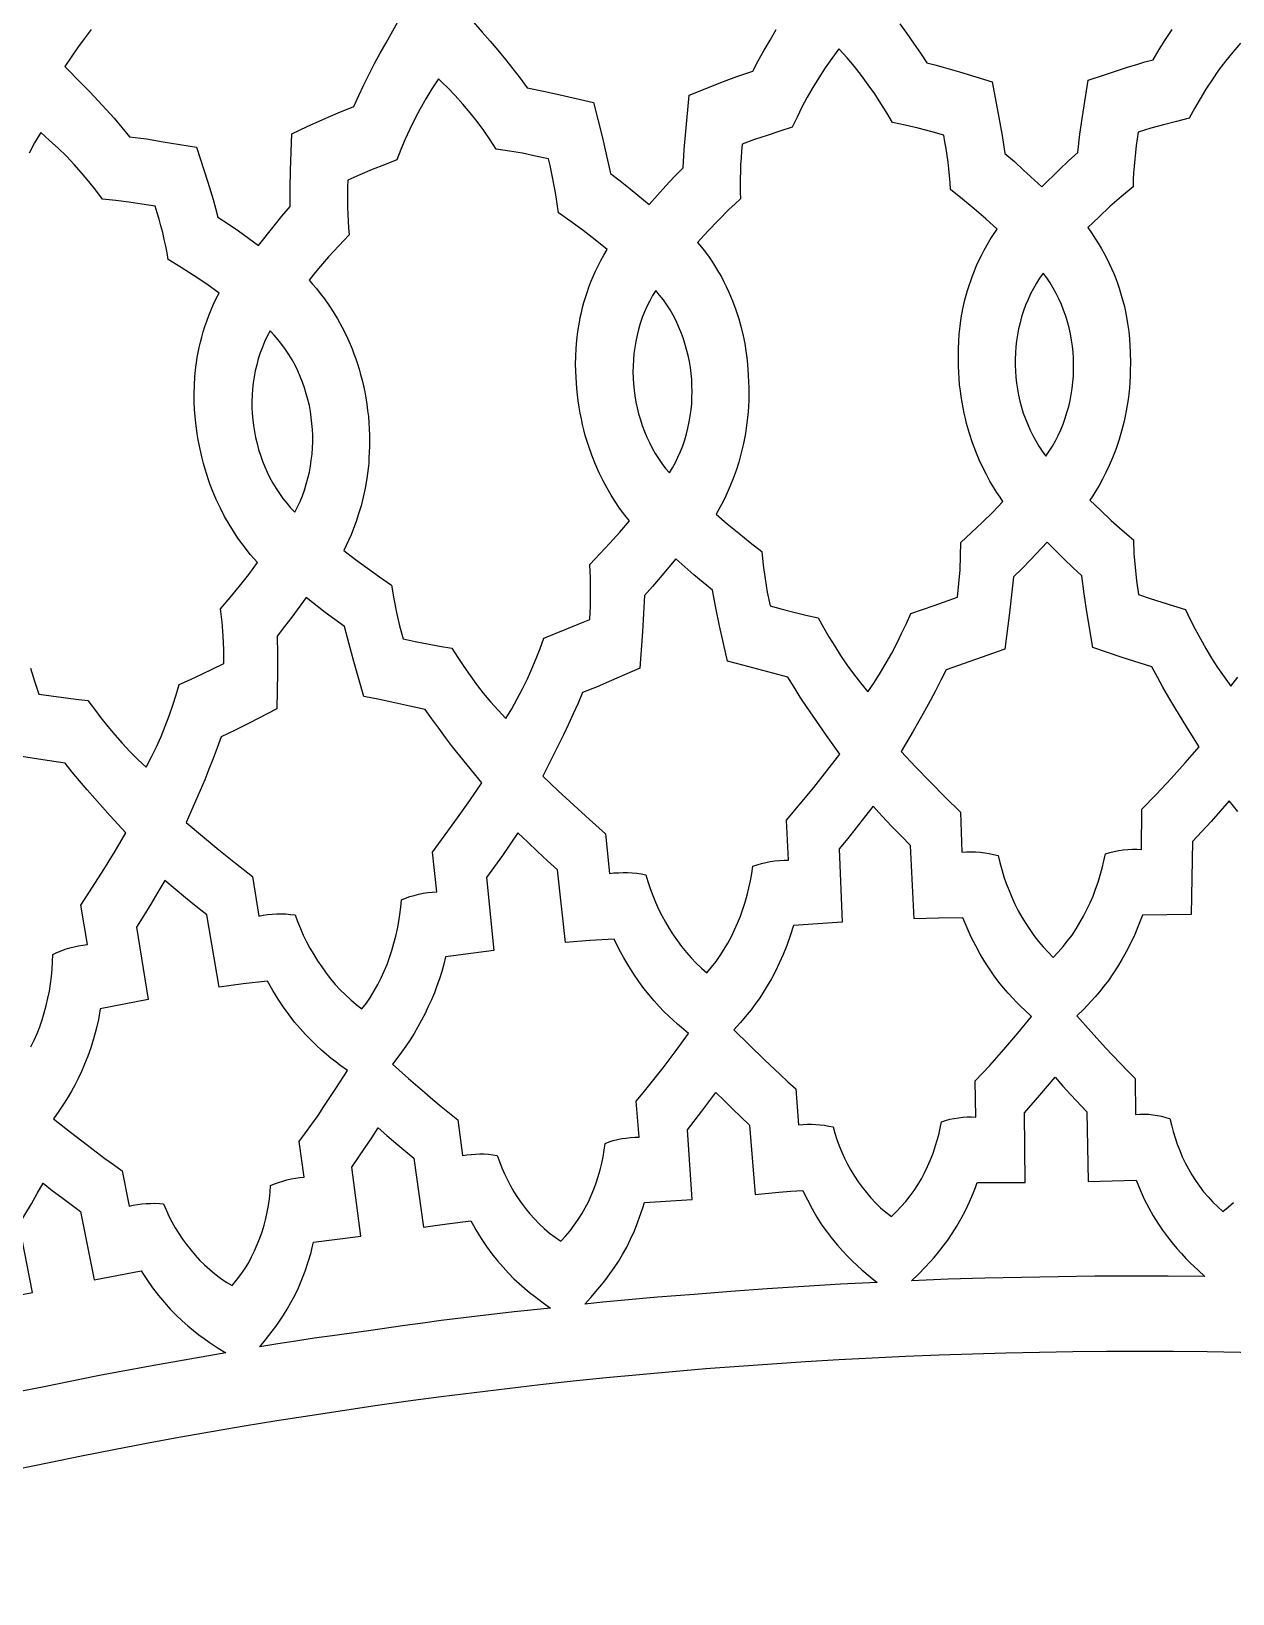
# Model space of a CAD drawing. Extents: x -550 to 550, y -550 to 550.
# Drawn here: x -72.9 to 6.1, y 339.1 to 441.8 of the extents above; entities that cross this region are included whole.
import ezdxf

# ---------------------------------------------------------------- set-up
doc = ezdxf.new("R2010")
doc.units = 0
doc.layers.add('LAYER_1', color=18, linetype='CONTINUOUS')
doc.layers.add('LAYER_10', color=4, linetype='CONTINUOUS')

msp = doc.modelspace()

# ---------------------------------------------------------------- linework, layer by layer
at = {"layer": 'LAYER_1'}
msp.add_lwpolyline([(0, 550, 0.414214), (-550, 0, 0.414214), (0, -550, 0.414214), (550, 0, 0.414214)], format="xyb", close=True, dxfattribs=at)
for points in [[(-44.27, 442.94), (-43.23, 441.77), (-42.71, 441.17), (-42.21, 440.58), (-41.71, 439.97), (-41.23, 439.36), (-40.75, 438.73), (-40.29, 438.1), (-39.2, 437.88), (-38.11, 437.64), (-35.93, 437.13), (-35.34, 434.81), (-35.06, 433.64), (-34.93, 433.06), (-34.81, 432.47), (-34.16, 431.98), (-33.52, 431.47), (-32.26, 430.43), (-31.16, 431.65), (-30.61, 432.26), (-30.03, 432.84), (-29.96, 434.04), (-29.86, 435.24), (-29.63, 437.63), (-28.59, 438.04), (-27.55, 438.45), (-26.51, 438.84), (-25.98, 439.02), (-25.45, 439.2), (-25.09, 439.89), (-24.71, 440.58), (-24.32, 441.25), (-23.92, 441.93)], [(-68.95, 441.93), (-69.4, 441.33), (-69.83, 440.73), (-70.26, 440.12), (-70.68, 439.51), (-69.57, 438.4), (-69.02, 437.84), (-68.48, 437.26), (-67.95, 436.68), (-67.43, 436.1), (-66.92, 435.5), (-66.42, 434.89), (-65.31, 434.74), (-64.21, 434.56), (-62.01, 434.2), (-61.28, 431.91), (-60.93, 430.77), (-60.77, 430.19), (-60.61, 429.61), (-59.93, 429.16), (-59.26, 428.69), (-57.94, 427.74), (-56.92, 429.03), (-56.4, 429.66), (-55.87, 430.29), (-55.86, 431.49), (-55.84, 432.69), (-55.75, 435.09), (-54.74, 435.56), (-53.72, 436.02), (-52.7, 436.46), (-51.67, 436.88), (-51.35, 437.59), (-51.02, 438.3), (-50.67, 439), (-50.31, 439.7), (-49.94, 440.39), (-49.56, 441.07), (-48.79, 442.44)], [(-15.79, 442.31), (-15.33, 441.68), (-14.88, 441.04), (-14.44, 440.39), (-14.02, 439.74), (-13.48, 439.61), (-12.94, 439.46), (-11.86, 439.16), (-10.79, 438.83), (-9.72, 438.5), (-9.28, 436.15), (-9.07, 434.97), (-8.97, 434.37), (-8.89, 433.78), (-8.26, 433.25), (-7.66, 432.7), (-6.46, 431.59), (-5.29, 432.74), (-4.7, 433.31), (-4.09, 433.86), (-3.95, 435.05), (-3.78, 436.23), (-3.4, 438.6), (-2.34, 438.96), (-1.28, 439.31), (-0.75, 439.48), (-0.22, 439.65), (0.32, 439.81), (0.86, 439.95), (1.26, 440.62), (1.68, 441.28), (2.11, 441.93)], [(6.6, 441.05), (6.09, 440.46), (5.61, 439.86), (5.16, 439.26), (4.74, 438.64), (4.33, 438.02), (3.95, 437.39), (3.58, 436.75), (3.23, 436.11), (2.39, 435.9), (1.55, 435.68), (0.71, 435.45), (-0.12, 435.2), (-0.19, 434.76), (-0.25, 434.31), (-0.3, 433.86), (-0.35, 433.41), (-0.39, 432.96), (-0.42, 432.51), (-0.44, 432.06), (-0.46, 431.6), (-1.22, 430.95), (-1.98, 430.29), (-2.71, 429.6), (-3.43, 428.91), (-3.19, 428.56), (-2.96, 428.22), (-2.75, 427.88), (-2.55, 427.55), (-2.36, 427.21), (-2.18, 426.88), (-2.02, 426.55), (-1.87, 426.22), (-1.73, 425.89), (-1.6, 425.57), (-1.48, 425.25), (-1.37, 424.94), (-1.19, 424.32), (-1.03, 423.72), (-0.91, 423.15), (-0.82, 422.6), (-0.74, 422.08), (-0.69, 421.59), (-0.66, 421.14), (-0.64, 420.72), (-0.63, 419.99), (-0.64, 419.57), (-0.65, 419.16), (-0.67, 418.75), (-0.7, 418.36), (-0.74, 417.97), (-0.79, 417.6), (-0.85, 417.23), (-0.91, 416.87), (-0.98, 416.52), (-1.05, 416.18), (-1.22, 415.52), (-1.4, 414.91), (-1.6, 414.32), (-1.81, 413.78), (-2.03, 413.27), (-2.25, 412.8), (-2.47, 412.36), (-2.69, 411.96), (-2.9, 411.6), (-3.1, 411.28), (-3.29, 410.99), (-2.6, 410.32), (-1.89, 409.66), (-1.17, 409.01), (-0.43, 408.38), (-0.4, 407.48), (-0.33, 406.58), (-0.23, 405.69), (-0.11, 404.79), (0.66, 404.53), (1.43, 404.27), (2.21, 404.03), (2.99, 403.79), (3.3, 403.14), (3.63, 402.5), (3.97, 401.86), (4.32, 401.23), (4.7, 400.6), (5.09, 399.98), (5.52, 399.36), (5.97, 398.75), (6.43, 399.35)], [(-72.92, 399.95), (-72.66, 399.09), (-72.38, 398.23), (-71.58, 398.11), (-70.77, 398), (-69.96, 397.91), (-69.15, 397.82), (-68.73, 397.25), (-68.3, 396.67), (-67.85, 396.11), (-67.39, 395.55), (-66.91, 395), (-66.41, 394.47), (-65.88, 393.94), (-65.33, 393.42), (-64.98, 394.1), (-64.65, 394.77), (-64.35, 395.45), (-64.08, 396.13), (-63.82, 396.81), (-63.58, 397.5), (-63.36, 398.18), (-63.15, 398.87), (-62.41, 399.2), (-61.67, 399.54), (-60.94, 399.89), (-60.22, 400.25), (-60.23, 401.15), (-60.27, 402.06), (-60.34, 402.96), (-60.43, 403.85), (-59.8, 404.59), (-59.19, 405.34), (-58.58, 406.1), (-58, 406.88), (-58.23, 407.13), (-58.48, 407.42), (-58.74, 407.74), (-59.02, 408.11), (-59.3, 408.5), (-59.59, 408.94), (-59.88, 409.41), (-60.17, 409.91), (-60.45, 410.46), (-60.72, 411.04), (-60.99, 411.66), (-61.11, 411.99), (-61.23, 412.32), (-61.34, 412.67), (-61.45, 413.02), (-61.56, 413.39), (-61.65, 413.76), (-61.74, 414.15), (-61.83, 414.54), (-61.9, 414.95), (-61.97, 415.36), (-62.06, 416.08), (-62.11, 416.5), (-62.14, 416.96), (-62.17, 417.45), (-62.17, 417.98), (-62.16, 418.53), (-62.13, 419.12), (-62.06, 419.73), (-62.02, 420.05), (-61.97, 420.37), (-61.91, 420.7), (-61.84, 421.03), (-61.76, 421.37), (-61.67, 421.71), (-61.57, 422.06), (-61.46, 422.41), (-61.34, 422.77), (-61.2, 423.13), (-61.05, 423.5), (-60.89, 423.87), (-60.72, 424.24), (-60.53, 424.61), (-61.34, 425.19), (-62.17, 425.75), (-63.02, 426.29), (-63.87, 426.82), (-63.95, 427.26), (-64.04, 427.7), (-64.14, 428.14), (-64.24, 428.58), (-64.36, 429.02), (-64.48, 429.46), (-64.6, 429.89), (-64.74, 430.32), (-65.6, 430.46), (-66.47, 430.58), (-67.33, 430.69), (-68.2, 430.79), (-68.64, 431.37), (-69.1, 431.95), (-69.57, 432.51), (-70.06, 433.06), (-70.57, 433.6), (-71.11, 434.13), (-71.67, 434.65), (-71.96, 434.91), (-72.26, 435.16), (-72.66, 434.48), (-73.02, 433.8)], [(-72.9, 375.03), (-72.69, 375.47), (-72.5, 375.91), (-72.32, 376.36), (-72.16, 376.82), (-72.02, 377.28), (-71.89, 377.75), (-71.79, 378.23), (-71.69, 378.7), (-71.62, 379.18), (-71.55, 379.66), (-71.51, 380.14), (-71.48, 380.62), (-71.47, 381.1), (-71.2, 381.23), (-70.92, 381.34), (-70.64, 381.45), (-70.35, 381.54), (-70.06, 381.62), (-69.77, 381.68), (-69.48, 381.73), (-69.18, 381.77), (-69.62, 384.36), (-68.86, 385.53), (-68.11, 386.71), (-67.37, 387.91), (-66.66, 389.11), (-67.69, 390.23), (-68.71, 391.36), (-69.2, 391.94), (-69.7, 392.52), (-70.18, 393.11), (-70.65, 393.7), (-71.67, 393.84), (-72.69, 393.99), (-74.72, 394.32)], [(6.42, 390.51), (5.85, 391.21), (5.27, 390.53), (4.67, 389.86), (4.07, 389.2), (3.46, 388.54), (3.37, 383.73), (0.16, 383.7), (-0.09, 383.04), (-0.35, 382.42), (-0.62, 381.84), (-0.91, 381.29), (-1.2, 380.77), (-1.49, 380.29), (-1.79, 379.84), (-2.08, 379.41), (-2.38, 379.02), (-2.67, 378.66), (-2.95, 378.33), (-3.22, 378.03), (-3.72, 377.5), (-4.15, 377.07), (-3.22, 376.02), (-2.27, 374.98), (-1.79, 374.46), (-1.31, 373.96), (-0.82, 373.45), (-0.32, 372.96), (-0.29, 370.59), (-0.01, 370.61), (0.28, 370.61), (0.57, 370.6), (0.85, 370.57), (1.14, 370.53), (1.42, 370.47), (1.7, 370.4), (1.97, 370.33), (2.07, 369.9), (2.18, 369.48), (2.31, 369.06), (2.45, 368.64), (2.61, 368.22), (2.78, 367.81), (2.97, 367.41), (3.18, 367.01), (3.41, 366.62), (3.65, 366.24), (3.9, 365.87), (4.18, 365.51), (4.47, 365.17), (4.78, 364.83), (5.11, 364.51), (5.45, 364.21), (5.8, 364.5), (6.14, 364.81)], [(-75.89, 358.28), (-72.8, 358.88), (-73.67, 363.38), (-72.87, 364.71), (-72.48, 365.39), (-72.1, 366.07), (-71.5, 365.59), (-70.88, 365.13), (-69.65, 364.21), (-68.74, 359.72), (-65.65, 360.31), (-65.46, 360.01), (-65.28, 359.73), (-64.9, 359.19), (-64.52, 358.68), (-64.13, 358.22), (-63.74, 357.78), (-63.36, 357.39), (-62.97, 357.02), (-62.59, 356.69), (-62.22, 356.38), (-61.86, 356.1), (-61.52, 355.85), (-61.19, 355.62), (-60.59, 355.23), (-60.08, 354.91), (-62.46, 354.5), (-64.83, 354.09), (-67.2, 353.65), (-68.39, 353.42), (-69.57, 353.19), (-71.93, 352.7), (-74.29, 352.23)]]:
    msp.add_lwpolyline(points, dxfattribs=at)
for points in [[(-17.89, 398.39), (-17.46, 399.02), (-17.06, 399.65), (-16.68, 400.28), (-16.32, 400.92), (-15.99, 401.57), (-15.67, 402.22), (-15.36, 402.87), (-15.07, 403.53), (-14.3, 403.79), (-13.53, 404.06), (-12, 404.61), (-11.9, 405.5), (-11.83, 406.4), (-11.79, 407.3), (-11.78, 408.2), (-11.07, 408.86), (-10.37, 409.52), (-9.68, 410.2), (-9.01, 410.9), (-9.2, 411.18), (-9.41, 411.5), (-9.64, 411.85), (-9.87, 412.24), (-10.1, 412.67), (-10.34, 413.14), (-10.57, 413.64), (-10.8, 414.18), (-11.01, 414.76), (-11.21, 415.37), (-11.4, 416.02), (-11.48, 416.36), (-11.56, 416.7), (-11.63, 417.06), (-11.7, 417.43), (-11.76, 417.8), (-11.81, 418.18), (-11.86, 418.58), (-11.89, 418.98), (-11.92, 419.39), (-11.93, 419.81), (-11.94, 420.54), (-11.94, 420.96), (-11.92, 421.42), (-11.88, 421.91), (-11.83, 422.43), (-11.75, 422.98), (-11.64, 423.56), (-11.51, 424.16), (-11.43, 424.47), (-11.34, 424.78), (-11.24, 425.1), (-11.13, 425.42), (-11.01, 425.75), (-10.88, 426.08), (-10.74, 426.41), (-10.59, 426.74), (-10.42, 427.08), (-10.24, 427.43), (-10.05, 427.77), (-9.85, 428.12), (-9.63, 428.46), (-9.4, 428.81), (-10.14, 429.49), (-10.9, 430.15), (-11.67, 430.79), (-12.45, 431.42), (-12.48, 431.87), (-12.52, 432.32), (-12.56, 432.77), (-12.61, 433.22), (-12.67, 433.66), (-12.74, 434.11), (-12.82, 434.56), (-12.9, 435), (-13.74, 435.24), (-14.58, 435.45), (-15.43, 435.64), (-16.28, 435.82), (-16.65, 436.45), (-17.03, 437.08), (-17.43, 437.7), (-17.86, 438.31), (-18.3, 438.91), (-18.77, 439.5), (-19.26, 440.08), (-19.52, 440.37), (-19.79, 440.66), (-20.26, 440.04), (-20.7, 439.41), (-21.12, 438.77), (-21.51, 438.13), (-21.87, 437.49), (-22.22, 436.83), (-22.54, 436.18), (-22.86, 435.51), (-23.68, 435.25), (-24.51, 434.98), (-25.33, 434.7), (-26.15, 434.4), (-26.19, 433.95), (-26.22, 433.5), (-26.25, 433.05), (-26.27, 432.6), (-26.28, 432.15), (-26.28, 431.7), (-26.28, 431.25), (-26.27, 430.8), (-26.64, 430.46), (-27, 430.12), (-27.71, 429.41), (-28.4, 428.68), (-29.08, 427.94), (-28.82, 427.62), (-28.57, 427.29), (-28.33, 426.97), (-28.11, 426.64), (-27.9, 426.32), (-27.71, 425.99), (-27.52, 425.67), (-27.35, 425.35), (-27.2, 425.03), (-27.05, 424.72), (-26.91, 424.41), (-26.78, 424.1), (-26.56, 423.5), (-26.37, 422.91), (-26.21, 422.34), (-26.09, 421.8), (-25.98, 421.29), (-25.91, 420.8), (-25.85, 420.35), (-25.8, 419.93), (-25.75, 419.2), (-25.73, 418.78), (-25.72, 418.37), (-25.71, 417.96), (-25.72, 417.57), (-25.74, 417.18), (-25.76, 416.8), (-25.8, 416.43), (-25.84, 416.07), (-25.89, 415.72), (-25.94, 415.38), (-26.07, 414.71), (-26.21, 414.09), (-26.38, 413.49), (-26.55, 412.94), (-26.74, 412.42), (-26.93, 411.93), (-27.13, 411.48), (-27.32, 411.07), (-27.51, 410.7), (-27.86, 410.07), (-27.13, 409.44), (-26.38, 408.82), (-25.62, 408.21), (-24.86, 407.62), (-24.76, 406.72), (-24.64, 405.82), (-24.5, 404.93), (-24.32, 404.05), (-23.53, 403.83), (-22.75, 403.62), (-21.96, 403.43), (-21.16, 403.24), (-20.81, 402.61), (-20.45, 401.99), (-20.07, 401.38), (-19.68, 400.77), (-19.27, 400.16), (-18.83, 399.57), (-18.38, 398.98)], [(-41.69, 396.62), (-41.29, 397.27), (-40.93, 397.92), (-40.59, 398.58), (-40.27, 399.24), (-39.97, 399.9), (-39.69, 400.57), (-39.43, 401.24), (-39.18, 401.92), (-37.67, 402.52), (-36.92, 402.83), (-36.17, 403.15), (-36.13, 404.05), (-36.12, 404.95), (-36.13, 405.85), (-36.17, 406.75), (-35.5, 407.45), (-34.84, 408.16), (-34.19, 408.88), (-33.56, 409.62), (-33.78, 409.89), (-34.01, 410.19), (-34.25, 410.53), (-34.5, 410.91), (-34.76, 411.32), (-35.03, 411.77), (-35.29, 412.26), (-35.55, 412.78), (-35.8, 413.34), (-36.03, 413.94), (-36.26, 414.58), (-36.36, 414.91), (-36.46, 415.25), (-36.56, 415.61), (-36.64, 415.97), (-36.72, 416.34), (-36.8, 416.72), (-36.87, 417.11), (-36.92, 417.51), (-36.98, 417.91), (-37.02, 418.33), (-37.07, 419.06), (-37.09, 419.48), (-37.1, 419.94), (-37.09, 420.43), (-37.07, 420.96), (-37.02, 421.51), (-36.95, 422.09), (-36.85, 422.7), (-36.79, 423.01), (-36.72, 423.33), (-36.64, 423.65), (-36.55, 423.98), (-36.45, 424.31), (-36.34, 424.65), (-36.22, 424.99), (-36.09, 425.34), (-35.94, 425.69), (-35.79, 426.04), (-35.62, 426.4), (-35.43, 426.75), (-35.24, 427.11), (-35.03, 427.48), (-35.81, 428.1), (-36.6, 428.72), (-37.41, 429.31), (-38.23, 429.88), (-38.29, 430.33), (-38.35, 430.78), (-38.42, 431.23), (-38.5, 431.67), (-38.59, 432.11), (-38.68, 432.56), (-38.78, 433), (-38.89, 433.44), (-39.74, 433.62), (-40.59, 433.8), (-41.45, 433.95), (-42.31, 434.08), (-42.72, 434.69), (-43.14, 435.29), (-43.58, 435.88), (-44.04, 436.46), (-44.52, 437.04), (-45.02, 437.6), (-45.55, 438.15), (-45.82, 438.42), (-46.11, 438.69), (-46.54, 438.04), (-46.95, 437.39), (-47.32, 436.73), (-47.67, 436.06), (-47.99, 435.39), (-48.3, 434.72), (-48.59, 434.04), (-48.86, 433.36), (-49.67, 433.05), (-50.48, 432.73), (-51.28, 432.39), (-52.08, 432.04), (-52.09, 431.59), (-52.1, 431.14), (-52.1, 430.69), (-52.09, 430.24), (-52.08, 429.79), (-52.05, 429.34), (-52.02, 428.89), (-51.98, 428.44), (-52.67, 427.72), (-53.34, 426.98), (-53.99, 426.23), (-54.31, 425.84), (-54.62, 425.45), (-54.39, 425.2), (-54.14, 424.91), (-53.88, 424.58), (-53.6, 424.22), (-53.32, 423.82), (-53.03, 423.38), (-52.74, 422.91), (-52.46, 422.39), (-52.18, 421.84), (-51.92, 421.25), (-51.79, 420.94), (-51.67, 420.62), (-51.55, 420.29), (-51.44, 419.96), (-51.33, 419.61), (-51.23, 419.25), (-51.13, 418.88), (-51.04, 418.5), (-50.96, 418.12), (-50.89, 417.72), (-50.83, 417.31), (-50.77, 416.89), (-50.72, 416.48), (-50.69, 416.07), (-50.66, 415.67), (-50.65, 415.27), (-50.64, 414.89), (-50.65, 414.51), (-50.66, 414.14), (-50.68, 413.78), (-50.7, 413.42), (-50.74, 413.08), (-50.82, 412.41), (-50.93, 411.78), (-51.06, 411.18), (-51.2, 410.61), (-51.36, 410.09), (-51.52, 409.59), (-51.69, 409.13), (-51.86, 408.71), (-52.03, 408.33), (-52.34, 407.68), (-51.56, 407.09), (-50.78, 406.51), (-49.99, 405.94), (-49.19, 405.39), (-49.04, 404.5), (-48.87, 403.61), (-48.67, 402.73), (-48.44, 401.86), (-47.64, 401.69), (-46.84, 401.53), (-46.04, 401.38), (-45.24, 401.25), (-44.85, 400.64), (-44.45, 400.05), (-44.04, 399.46), (-43.61, 398.87), (-43.17, 398.29), (-42.7, 397.73), (-42.2, 397.17)], [(-6.19, 413.89), (-5.97, 414.21), (-5.76, 414.55), (-5.56, 414.9), (-5.38, 415.25), (-5.21, 415.62), (-5.06, 415.99), (-4.93, 416.37), (-4.8, 416.76), (-4.69, 417.15), (-4.6, 417.54), (-4.52, 417.94), (-4.46, 418.34), (-4.42, 418.74), (-4.38, 419.14), (-4.37, 419.54), (-4.37, 419.93), (-4.38, 420.33), (-4.4, 420.73), (-4.44, 421.12), (-4.5, 421.52), (-4.57, 421.92), (-4.66, 422.32), (-4.76, 422.71), (-4.88, 423.09), (-5.02, 423.48), (-5.17, 423.85), (-5.33, 424.22), (-5.51, 424.58), (-5.7, 424.93), (-5.91, 425.27), (-6.13, 425.6), (-6.37, 425.92), (-6.6, 425.59), (-6.81, 425.26), (-7.01, 424.91), (-7.2, 424.56), (-7.36, 424.19), (-7.52, 423.82), (-7.65, 423.44), (-7.78, 423.05), (-7.88, 422.66), (-7.98, 422.26), (-8.05, 421.87), (-8.11, 421.47), (-8.16, 421.07), (-8.19, 420.67), (-8.2, 420.27), (-8.2, 419.87), (-8.19, 419.47), (-8.16, 419.08), (-8.11, 418.68), (-8.05, 418.28), (-7.98, 417.89), (-7.89, 417.49), (-7.79, 417.1), (-7.67, 416.71), (-7.53, 416.33), (-7.38, 415.96), (-7.22, 415.59), (-7.04, 415.23), (-6.85, 414.88), (-6.65, 414.53), (-6.43, 414.2)], [(-30.93, 412.78), (-30.73, 413.12), (-30.54, 413.47), (-30.37, 413.82), (-30.21, 414.19), (-30.06, 414.57), (-29.93, 414.95), (-29.82, 415.34), (-29.72, 415.73), (-29.63, 416.13), (-29.57, 416.53), (-29.51, 416.93), (-29.47, 417.33), (-29.45, 417.73), (-29.44, 418.13), (-29.45, 418.53), (-29.47, 418.93), (-29.51, 419.32), (-29.55, 419.72), (-29.62, 420.11), (-29.7, 420.51), (-29.8, 420.9), (-29.91, 421.29), (-30.03, 421.67), (-30.18, 422.05), (-30.33, 422.42), (-30.5, 422.79), (-30.69, 423.15), (-30.89, 423.5), (-31.1, 423.83), (-31.33, 424.16), (-31.58, 424.48), (-31.83, 424.78), (-32.04, 424.44), (-32.23, 424.09), (-32.41, 423.73), (-32.57, 423.37), (-32.72, 422.99), (-32.85, 422.61), (-32.96, 422.22), (-33.06, 421.83), (-33.15, 421.43), (-33.21, 421.03), (-33.27, 420.63), (-33.3, 420.22), (-33.32, 419.82), (-33.33, 419.42), (-33.32, 419.02), (-33.29, 418.63), (-33.26, 418.23), (-33.21, 417.84), (-33.14, 417.44), (-33.05, 417.05), (-32.96, 416.66), (-32.84, 416.27), (-32.72, 415.89), (-32.57, 415.51), (-32.42, 415.14), (-32.25, 414.77), (-32.06, 414.41), (-31.86, 414.06), (-31.65, 413.72), (-31.43, 413.4), (-31.19, 413.08)], [(-55.56, 410.19), (-55.38, 410.55), (-55.21, 410.91), (-55.06, 411.28), (-54.92, 411.65), (-54.8, 412.04), (-54.7, 412.43), (-54.6, 412.82), (-54.53, 413.22), (-54.47, 413.62), (-54.42, 414.02), (-54.39, 414.43), (-54.38, 414.83), (-54.38, 415.23), (-54.4, 415.63), (-54.43, 416.03), (-54.47, 416.43), (-54.53, 416.82), (-54.6, 417.21), (-54.69, 417.6), (-54.8, 417.99), (-54.92, 418.37), (-55.05, 418.75), (-55.2, 419.13), (-55.36, 419.5), (-55.54, 419.86), (-55.74, 420.22), (-55.94, 420.56), (-56.16, 420.9), (-56.4, 421.22), (-56.64, 421.54), (-56.91, 421.83), (-57.18, 422.12), (-57.37, 421.77), (-57.54, 421.41), (-57.69, 421.04), (-57.83, 420.67), (-57.96, 420.28), (-58.06, 419.89), (-58.16, 419.5), (-58.23, 419.1), (-58.29, 418.7), (-58.33, 418.29), (-58.36, 417.89), (-58.38, 417.48), (-58.37, 417.08), (-58.35, 416.68), (-58.32, 416.28), (-58.27, 415.89), (-58.21, 415.5), (-58.13, 415.11), (-58.04, 414.72), (-57.94, 414.33), (-57.82, 413.94), (-57.68, 413.56), (-57.53, 413.19), (-57.37, 412.82), (-57.19, 412.46), (-57, 412.1), (-56.79, 411.76), (-56.57, 411.42), (-56.34, 411.1), (-56.09, 410.78), (-55.83, 410.48)], [(-5.7, 380.92), (-5.37, 381.27), (-5.06, 381.63), (-4.76, 382), (-4.47, 382.39), (-4.2, 382.79), (-3.95, 383.21), (-3.71, 383.63), (-3.49, 384.06), (-3.28, 384.5), (-3.09, 384.95), (-2.92, 385.4), (-2.76, 385.86), (-2.61, 386.32), (-2.48, 386.79), (-2.37, 387.26), (-2.27, 387.72), (-1.98, 387.81), (-1.69, 387.88), (-1.4, 387.94), (-1.1, 387.99), (-0.8, 388.02), (-0.5, 388.03), (-0.2, 388.04), (0.1, 388.02), (0.13, 390.66), (1.09, 391.66), (2.04, 392.68), (2.97, 393.72), (3.89, 394.76), (3.08, 396.06), (2.28, 397.36), (1.89, 398.02), (1.51, 398.68), (1.14, 399.35), (0.78, 400.02), (-1.17, 400.65), (-3.11, 401.29), (-3.5, 403.65), (-3.67, 404.83), (-3.83, 406.02), (-4.41, 406.55), (-4.98, 407.1), (-6.11, 408.22), (-7.2, 407.07), (-7.75, 406.5), (-8.32, 405.95), (-8.44, 404.76), (-8.58, 403.57), (-8.89, 401.2), (-10.82, 400.51), (-12.75, 399.83), (-13.09, 399.14), (-13.44, 398.46), (-13.8, 397.79), (-14.17, 397.12), (-14.92, 395.79), (-15.7, 394.47), (-14.75, 393.46), (-13.78, 392.45), (-12.8, 391.46), (-11.81, 390.47), (-11.71, 387.84), (-11.41, 387.86), (-11.11, 387.87), (-10.81, 387.86), (-10.51, 387.84), (-10.21, 387.8), (-9.91, 387.75), (-9.62, 387.69), (-9.33, 387.61), (-9.22, 387.15), (-9.09, 386.69), (-8.95, 386.22), (-8.79, 385.77), (-8.61, 385.31), (-8.42, 384.87), (-8.22, 384.42), (-8, 383.99), (-7.76, 383.57), (-7.51, 383.15), (-7.25, 382.75), (-6.97, 382.35), (-6.67, 381.97), (-6.36, 381.61), (-6.04, 381.26)], [(-28.47, 379.9), (-28.16, 380.27), (-27.87, 380.65), (-27.59, 381.04), (-27.33, 381.45), (-27.09, 381.86), (-26.86, 382.29), (-26.65, 382.73), (-26.45, 383.17), (-26.27, 383.63), (-26.11, 384.09), (-25.96, 384.55), (-25.83, 385.02), (-25.71, 385.49), (-25.61, 385.96), (-25.52, 386.43), (-25.45, 386.91), (-25.17, 387.01), (-24.89, 387.1), (-24.59, 387.17), (-24.3, 387.23), (-24, 387.27), (-23.7, 387.3), (-23.4, 387.32), (-23.11, 387.32), (-23.24, 389.95), (-22.33, 391.01), (-21.45, 392.09), (-20.58, 393.18), (-19.73, 394.28), (-20.61, 395.52), (-21.49, 396.78), (-21.92, 397.41), (-22.33, 398.04), (-22.74, 398.69), (-23.14, 399.34), (-24.13, 399.6), (-25.12, 399.87), (-26.11, 400.14), (-27.11, 400.4), (-27.63, 402.73), (-27.88, 403.9), (-28.11, 405.07), (-28.72, 405.57), (-29.32, 406.08), (-30.51, 407.12), (-31.53, 405.91), (-32.05, 405.31), (-32.58, 404.72), (-32.63, 403.53), (-32.7, 402.33), (-32.87, 399.95), (-34.75, 399.13), (-35.69, 398.72), (-36.64, 398.34), (-36.94, 397.64), (-37.25, 396.94), (-37.57, 396.25), (-37.9, 395.56), (-38.57, 394.2), (-39.26, 392.84), (-38.25, 391.87), (-37.22, 390.92), (-36.19, 389.98), (-35.14, 389.05), (-34.88, 386.43), (-34.58, 386.47), (-34.28, 386.49), (-33.98, 386.51), (-33.68, 386.5), (-33.38, 386.49), (-33.08, 386.45), (-32.79, 386.41), (-32.49, 386.35), (-32.35, 385.9), (-32.2, 385.44), (-32.03, 384.99), (-31.84, 384.55), (-31.64, 384.1), (-31.43, 383.67), (-31.19, 383.24), (-30.95, 382.82), (-30.69, 382.41), (-30.41, 382.01), (-30.13, 381.63), (-29.82, 381.25), (-29.51, 380.89), (-29.17, 380.55), (-28.83, 380.22)], [(-51.14, 377.53), (-50.85, 377.91), (-50.59, 378.31), (-50.33, 378.72), (-50.1, 379.14), (-49.88, 379.57), (-49.68, 380.01), (-49.49, 380.46), (-49.33, 380.92), (-49.17, 381.38), (-49.04, 381.85), (-48.92, 382.32), (-48.81, 382.8), (-48.72, 383.27), (-48.65, 383.75), (-48.59, 384.23), (-48.55, 384.71), (-48.27, 384.82), (-47.99, 384.92), (-47.7, 385), (-47.41, 385.08), (-47.12, 385.14), (-46.82, 385.18), (-46.52, 385.21), (-46.23, 385.23), (-46.51, 387.85), (-45.68, 388.97), (-44.86, 390.1), (-44.05, 391.24), (-43.27, 392.4), (-44.23, 393.58), (-45.18, 394.77), (-45.64, 395.38), (-46.1, 395.99), (-46.55, 396.61), (-46.98, 397.23), (-47.99, 397.43), (-48.99, 397.65), (-50, 397.87), (-51.01, 398.08), (-51.67, 400.37), (-51.99, 401.52), (-52.28, 402.68), (-52.92, 403.14), (-53.56, 403.61), (-54.8, 404.58), (-55.75, 403.3), (-56.23, 402.67), (-56.72, 402.05), (-56.7, 400.85), (-56.7, 399.65), (-56.73, 397.26), (-58.55, 396.32), (-59.47, 395.86), (-60.39, 395.42), (-60.65, 394.71), (-60.92, 394), (-61.2, 393.29), (-61.48, 392.59), (-62.08, 391.19), (-62.69, 389.8), (-61.62, 388.9), (-60.54, 388), (-59.45, 387.11), (-58.34, 386.24), (-57.93, 383.64), (-57.63, 383.7), (-57.34, 383.74), (-57.04, 383.77), (-56.74, 383.79), (-56.44, 383.79), (-56.14, 383.78), (-55.84, 383.75), (-55.54, 383.71), (-55.37, 383.27), (-55.19, 382.82), (-55, 382.38), (-54.78, 381.95), (-54.56, 381.52), (-54.31, 381.1), (-54.06, 380.69), (-53.79, 380.29), (-53.5, 379.89), (-53.21, 379.51), (-52.9, 379.14), (-52.57, 378.79), (-52.23, 378.45), (-51.88, 378.12), (-51.52, 377.82)], [(-16.34, 363.88), (-16.01, 364.2), (-15.69, 364.53), (-15.39, 364.87), (-15.11, 365.23), (-14.85, 365.59), (-14.6, 365.97), (-14.37, 366.36), (-14.16, 366.76), (-13.96, 367.16), (-13.79, 367.57), (-13.62, 367.98), (-13.48, 368.4), (-13.35, 368.83), (-13.23, 369.25), (-13.13, 369.68), (-13.05, 370.11), (-12.78, 370.19), (-12.5, 370.27), (-12.22, 370.33), (-11.94, 370.37), (-11.65, 370.41), (-11.37, 370.43), (-11.08, 370.43), (-10.8, 370.42), (-10.84, 372.8), (-10.36, 373.3), (-9.88, 373.82), (-9.41, 374.34), (-8.95, 374.87), (-8.03, 375.94), (-7.13, 377.03), (-7.58, 377.44), (-7.83, 377.68), (-8.1, 377.95), (-8.38, 378.25), (-8.67, 378.57), (-8.97, 378.92), (-9.27, 379.3), (-9.58, 379.71), (-9.89, 380.16), (-10.2, 380.63), (-10.5, 381.14), (-10.8, 381.68), (-11.09, 382.26), (-11.37, 382.87), (-11.64, 383.52), (-13.25, 383.5), (-14.85, 383.46), (-15.08, 388.27), (-15.71, 388.91), (-16.33, 389.55), (-16.95, 390.2), (-17.55, 390.86), (-18.1, 390.14), (-18.65, 389.44), (-19.21, 388.74), (-19.78, 388.05), (-19.58, 383.24), (-22.78, 383.01), (-22.99, 382.34), (-23.22, 381.71), (-23.46, 381.11), (-23.71, 380.54), (-23.97, 380.01), (-24.23, 379.51), (-24.5, 379.05), (-24.77, 378.61), (-25.04, 378.2), (-25.31, 377.83), (-25.57, 377.48), (-25.82, 377.16), (-26.29, 376.61), (-26.69, 376.16), (-25.69, 375.16), (-24.69, 374.18), (-23.66, 373.21), (-23.14, 372.74), (-22.62, 372.27), (-22.45, 369.9), (-22.17, 369.93), (-21.88, 369.95), (-21.6, 369.95), (-21.31, 369.94), (-21.02, 369.91), (-20.74, 369.88), (-20.46, 369.83), (-20.18, 369.77), (-20.06, 369.35), (-19.92, 368.94), (-19.77, 368.52), (-19.6, 368.12), (-19.42, 367.71), (-19.22, 367.31), (-19, 366.92), (-18.77, 366.54), (-18.53, 366.16), (-18.26, 365.8), (-17.98, 365.45), (-17.69, 365.11), (-17.38, 364.78), (-17.05, 364.46), (-16.7, 364.16)], [(-38.07, 362.26), (-37.76, 362.59), (-37.46, 362.94), (-37.19, 363.3), (-36.93, 363.68), (-36.69, 364.06), (-36.46, 364.45), (-36.26, 364.85), (-36.07, 365.26), (-35.9, 365.68), (-35.74, 366.1), (-35.61, 366.52), (-35.49, 366.95), (-35.38, 367.38), (-35.29, 367.81), (-35.22, 368.25), (-35.16, 368.68), (-34.9, 368.78), (-34.62, 368.87), (-34.35, 368.94), (-34.07, 369), (-33.78, 369.04), (-33.5, 369.08), (-33.21, 369.1), (-32.93, 369.1), (-33.12, 371.47), (-32.66, 372.01), (-32.22, 372.55), (-31.78, 373.1), (-31.35, 373.66), (-30.5, 374.79), (-29.67, 375.92), (-30.14, 376.31), (-30.4, 376.53), (-30.68, 376.78), (-30.98, 377.06), (-31.29, 377.37), (-31.61, 377.7), (-31.94, 378.06), (-32.27, 378.45), (-32.61, 378.88), (-32.94, 379.33), (-33.28, 379.82), (-33.61, 380.34), (-33.93, 380.9), (-34.25, 381.49), (-34.56, 382.12), (-36.16, 382.02), (-37.76, 381.9), (-38.28, 386.68), (-38.94, 387.28), (-39.6, 387.88), (-40.25, 388.49), (-40.9, 389.11), (-41.4, 388.37), (-41.91, 387.63), (-42.43, 386.9), (-42.95, 386.17), (-42.47, 381.38), (-45.65, 380.95), (-45.76, 380.47), (-45.9, 379.99), (-46.04, 379.52), (-46.21, 379.05), (-46.38, 378.59), (-46.57, 378.13), (-46.78, 377.68), (-46.99, 377.23), (-47.22, 376.79), (-47.46, 376.35), (-47.72, 375.92), (-47.98, 375.5), (-48.26, 375.09), (-48.54, 374.68), (-48.84, 374.28), (-49.14, 373.9), (-48.08, 372.96), (-47.02, 372.03), (-46.48, 371.57), (-45.94, 371.12), (-45.39, 370.67), (-44.84, 370.24), (-44.53, 367.88), (-44.25, 367.93), (-43.97, 367.96), (-43.68, 367.98), (-43.39, 367.99), (-43.11, 367.99), (-42.82, 367.97), (-42.54, 367.94), (-42.26, 367.9), (-42.11, 367.49), (-41.95, 367.08), (-41.77, 366.68), (-41.58, 366.28), (-41.37, 365.89), (-41.15, 365.5), (-40.91, 365.13), (-40.66, 364.76), (-40.39, 364.4), (-40.11, 364.05), (-39.81, 363.72), (-39.49, 363.39), (-39.16, 363.09), (-38.81, 362.79), (-38.45, 362.52)], [(-59.67, 359.34), (-59.38, 359.69), (-59.11, 360.06), (-58.85, 360.44), (-58.61, 360.82), (-58.4, 361.22), (-58.2, 361.62), (-58.02, 362.04), (-57.85, 362.45), (-57.71, 362.88), (-57.58, 363.3), (-57.46, 363.74), (-57.37, 364.17), (-57.29, 364.6), (-57.23, 365.04), (-57.18, 365.48), (-57.15, 365.91), (-56.88, 366.02), (-56.62, 366.12), (-56.35, 366.21), (-56.07, 366.29), (-55.79, 366.35), (-55.51, 366.4), (-55.23, 366.44), (-54.94, 366.46), (-55.27, 368.81), (-54.85, 369.38), (-54.44, 369.95), (-54.03, 370.53), (-53.64, 371.11), (-52.86, 372.29), (-52.1, 373.48), (-52.59, 373.83), (-52.87, 374.04), (-53.16, 374.27), (-53.48, 374.53), (-53.8, 374.82), (-54.14, 375.13), (-54.49, 375.47), (-54.85, 375.84), (-55.21, 376.24), (-55.57, 376.67), (-55.93, 377.14), (-56.3, 377.64), (-56.65, 378.18), (-57, 378.75), (-57.34, 379.36), (-58.94, 379.18), (-59.74, 379.08), (-60.53, 378.97), (-61.34, 383.72), (-62.03, 384.27), (-62.73, 384.83), (-63.41, 385.4), (-64.1, 385.98), (-64.55, 385.2), (-65.02, 384.43), (-65.49, 383.67), (-65.97, 382.91), (-65.2, 378.16), (-68.35, 377.53), (-68.47, 376.84), (-68.62, 376.19), (-68.79, 375.57), (-68.97, 374.98), (-69.16, 374.43), (-69.37, 373.9), (-69.58, 373.41), (-69.8, 372.95), (-70.02, 372.52), (-70.24, 372.12), (-70.46, 371.74), (-70.67, 371.4), (-71.07, 370.8), (-71.42, 370.3), (-70.3, 369.43), (-69.19, 368.56), (-68.62, 368.13), (-68.05, 367.7), (-67.48, 367.29), (-66.9, 366.88), (-66.45, 364.55), (-66.17, 364.62), (-65.89, 364.67), (-65.61, 364.71), (-65.32, 364.73), (-65.04, 364.74), (-64.75, 364.75), (-64.46, 364.73), (-64.18, 364.71), (-64.01, 364.31), (-63.83, 363.91), (-63.63, 363.52), (-63.41, 363.14), (-63.18, 362.76), (-62.94, 362.39), (-62.68, 362.03), (-62.4, 361.68), (-62.11, 361.33), (-61.81, 361.01), (-61.49, 360.69), (-61.15, 360.39), (-60.81, 360.1), (-60.44, 359.83), (-60.06, 359.57)], [(-15.02, 359.65), (-14.59, 360.06), (-14.09, 360.58), (-13.82, 360.87), (-13.53, 361.19), (-13.24, 361.54), (-12.94, 361.92), (-12.64, 362.33), (-12.34, 362.77), (-12.04, 363.24), (-11.75, 363.74), (-11.47, 364.28), (-11.2, 364.85), (-10.94, 365.46), (-10.82, 365.78), (-10.7, 366.11), (-7.55, 366.11), (-7.6, 370.69), (-6.58, 371.86), (-6.08, 372.45), (-5.58, 373.04), (-5.07, 372.46), (-4.55, 371.89), (-3.49, 370.76), (-3.41, 366.18), (-0.26, 366.27), (0, 365.63), (0.28, 365.03), (0.57, 364.46), (0.87, 363.93), (1.17, 363.44), (1.48, 362.98), (1.8, 362.55), (2.11, 362.15), (2.42, 361.78), (2.72, 361.44), (3.01, 361.12), (3.3, 360.84), (3.82, 360.34), (4.26, 359.93), (1.85, 359.96), (-0.56, 359.96), (-2.97, 359.95), (-5.38, 359.92), (-7.79, 359.87), (-10.2, 359.82), (-12.61, 359.75)], [(-36.5, 358.11), (-36.1, 358.55), (-35.63, 359.09), (-35.37, 359.4), (-35.11, 359.74), (-34.84, 360.1), (-34.56, 360.5), (-34.29, 360.92), (-34.01, 361.38), (-33.74, 361.86), (-33.48, 362.38), (-33.23, 362.93), (-33, 363.52), (-32.78, 364.14), (-32.67, 364.46), (-32.58, 364.8), (-29.43, 365), (-29.75, 369.57), (-28.81, 370.8), (-28.34, 371.42), (-27.88, 372.04), (-27.33, 371.5), (-26.78, 370.96), (-25.66, 369.89), (-25.3, 365.33), (-23.73, 365.47), (-22.95, 365.54), (-22.16, 365.59), (-22.01, 365.27), (-21.86, 364.97), (-21.56, 364.38), (-21.24, 363.84), (-20.91, 363.32), (-20.57, 362.85), (-20.23, 362.41), (-19.89, 362), (-19.56, 361.62), (-19.23, 361.27), (-18.9, 360.95), (-18.59, 360.65), (-18.29, 360.38), (-17.74, 359.92), (-17.28, 359.54), (-19.68, 359.42), (-22.09, 359.28), (-24.5, 359.13), (-26.9, 358.95), (-29.3, 358.76), (-31.71, 358.57), (-34.11, 358.36), (-35.31, 358.24)], [(-57.86, 355.3), (-57.48, 355.76), (-57.04, 356.33), (-56.81, 356.65), (-56.56, 357), (-56.31, 357.38), (-56.06, 357.79), (-55.81, 358.23), (-55.56, 358.69), (-55.32, 359.19), (-55.09, 359.73), (-54.88, 360.29), (-54.67, 360.89), (-54.49, 361.52), (-54.41, 361.85), (-54.33, 362.19), (-51.21, 362.59), (-51.8, 367.13), (-50.93, 368.41), (-50.5, 369.06), (-50.08, 369.71), (-49.5, 369.2), (-48.92, 368.7), (-47.74, 367.71), (-47.1, 363.17), (-46.32, 363.29), (-45.54, 363.4), (-43.98, 363.6), (-43.82, 363.29), (-43.65, 363), (-43.31, 362.43), (-42.96, 361.91), (-42.6, 361.42), (-42.23, 360.96), (-41.87, 360.54), (-41.51, 360.15), (-41.15, 359.79), (-40.8, 359.47), (-40.46, 359.17), (-40.13, 358.89), (-39.81, 358.64), (-39.23, 358.21), (-38.75, 357.86), (-41.14, 357.6), (-43.54, 357.32), (-45.93, 357.03), (-47.13, 356.87), (-48.32, 356.71), (-50.71, 356.37), (-53.09, 356.04), (-54.29, 355.87), (-55.48, 355.69), (-56.67, 355.5)]]:
    msp.add_lwpolyline(points, close=True, dxfattribs=at)
at = {"layer": 'LAYER_10'}
for points in [[(-485, 0, 0.414214), (0, -485, 0.414214), (485, 0, 0.414214), (0, 485, 0.414214)], [(355, 0, 0.414214), (0, 355, 0.414214), (-355, 0, 0.414214), (0, -355, 0.414214)]]:
    msp.add_lwpolyline(points, format="xyb", close=True, dxfattribs=at)

doc.saveas('drawing.dxf')
